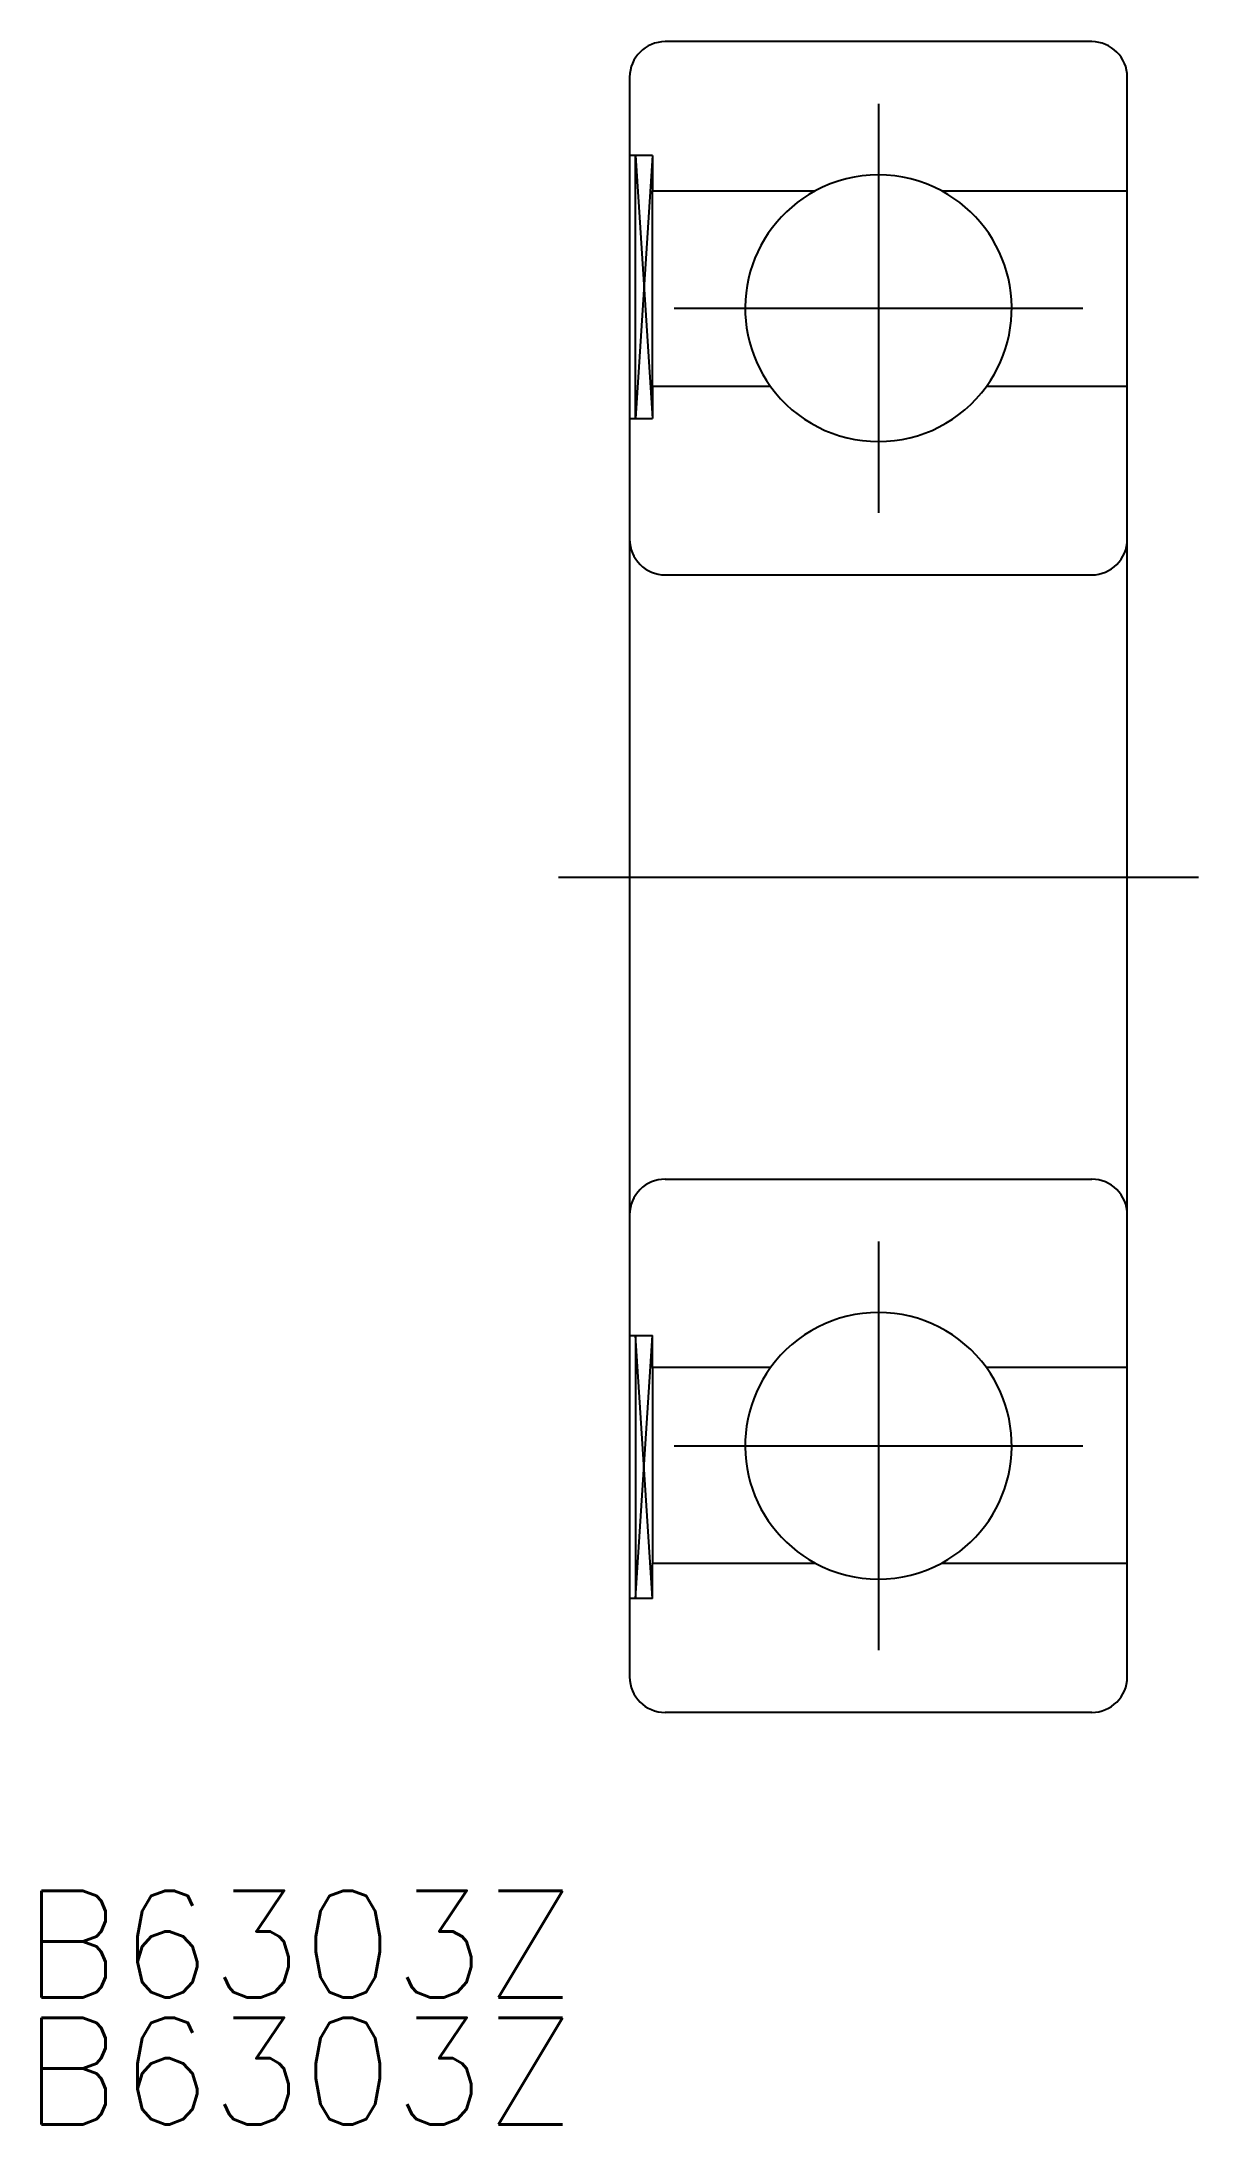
# Model space of a CAD drawing. Extents: x -23.5 to 9, y -35.1 to 23.5.
import ezdxf

# ---------------------------------------------------------------- set-up
doc = ezdxf.new("R2010")
doc.units = 0
doc.linetypes.add('CENTER', pattern=[50.8, 31.75, -6.35, 6.35, -6.35])
doc.layers.get('0').update_dxf_attribs({"linetype": 'CONTINUOUS'})
doc.layers.add('CENTER', color=1, linetype='CENTER')
doc.styles.get("Standard").update_dxf_attribs({"font": 'txt.shx', "height": 3, "bigfont": 'bigfont.shx'})

# ---------------------------------------------------------------- blocks, each defined once
blk = doc.blocks.new('*U2')
at = {"color": 7, "linetype": 'CONTINUOUS'}
blk.add_text('B6303Z', height=3, dxfattribs=at).set_placement((-24.058, -31.517))
blk = doc.blocks.new('*U3')
at = {"color": 7, "linetype": 'CONTINUOUS'}
blk.add_text('B6303Z', height=3, dxfattribs=at).set_placement((-24.058, -35.088))

msp = doc.modelspace()

# ---------------------------------------------------------------- linework, layer by layer
at = {"color": 7, "linetype": 'CONTINUOUS'}
for p, q in [((6, 23.5), (-6, 23.5)), ((-7, 22.5), (-7, -22.5)), ((7, -22.5), (7, 22.5)), ((-6.356, 20.3), (-7, 20.3)), ((-6.839, 12.9), (-6.839, 20.3)), ((-6.356, 20.3), (-6.356, 19.3)), ((-6.356, 13.8), (-6.356, 19.3)), ((-6.356, 19.3), (-1.781, 19.3)), ((1.781, 19.3), (7, 19.3)), ((-3.037, 13.8), (-6.356, 13.8)), ((-6.356, 13.8), (-6.356, 12.9)), ((7, 13.8), (3.037, 13.8)), ((-7, 12.9), (-6.356, 12.9)), ((-6, 8.5), (6, 8.5)), ((-6, -8.5), (6, -8.5)), ((-7, -12.9), (-6.356, -12.9)), ((-6.839, -12.9), (-6.839, -20.3)), ((-6.356, -13.8), (-6.356, -12.9)), ((-6.356, -13.8), (-6.356, -19.3)), ((-3.037, -13.8), (-6.356, -13.8)), ((7, -13.8), (3.037, -13.8)), ((-6.356, -19.3), (-1.781, -19.3)), ((-6.356, -20.3), (-6.356, -19.3)), ((1.781, -19.3), (7, -19.3)), ((-6.356, -20.3), (-7, -20.3)), ((6, -23.5), (-6, -23.5))]:
    msp.add_line(p, q, dxfattribs=at)
at = {"color": 3, "linetype": 'CONTINUOUS'}
for p, q in [((-6.356, 20.3), (-6.839, 12.9)), ((-6.839, 20.3), (-6.356, 12.9)), ((-6.356, -20.3), (-6.839, -12.9)), ((-6.839, -20.3), (-6.356, -12.9))]:
    msp.add_line(p, q, dxfattribs=at)
at = {"color": 7, "linetype": 'CONTINUOUS'}
for centre, radius, start, end in [((-6, 22.5), 1, 90, 180), ((6, 22.5), 1, 0, 90), ((0, 16), 3.75, 61.64236, 118.35764), ((0, 16), 3.75, 118.35764, 215.92082), ((0, 16), 3.75, 324.07918, 61.64236), ((0, 16), 3.75, 215.92082, 324.07918), ((-6, 9.5), 1, 180, 270), ((6, 9.5), 1, 270, 0), ((-6, -9.5), 1, 90, 180), ((6, -9.5), 1, 0, 90), ((0, -16), 3.75, 35.92082, 144.07918), ((0, -16), 3.75, 144.07918, 241.64236), ((0, -16), 3.75, 298.35764, 35.92082), ((0, -16), 3.75, 241.64236, 298.35764), ((-6, -22.5), 1, 180, 270), ((6, -22.5), 1, 270, 0)]:
    msp.add_arc(centre, radius, start, end, dxfattribs=at)
at = {"layer": 'CENTER', "color": 1, "linetype": 'CENTER'}
for p, q in [((0, 21.75), (0, 10.25)), ((-5.75, 16), (5.75, 16)), ((-9, 0), (9, 0)), ((0, -10.25), (0, -21.75)), ((-5.75, -16), (5.75, -16))]:
    msp.add_line(p, q, dxfattribs=at)

# ---------------------------------------------------------------- block references
at = {"color": 7, "linetype": 'CONTINUOUS'}
for name in ['*U2', '*U3']:
    msp.add_blockref(name, (0, 0), dxfattribs=at)

doc.saveas('drawing.dxf')
